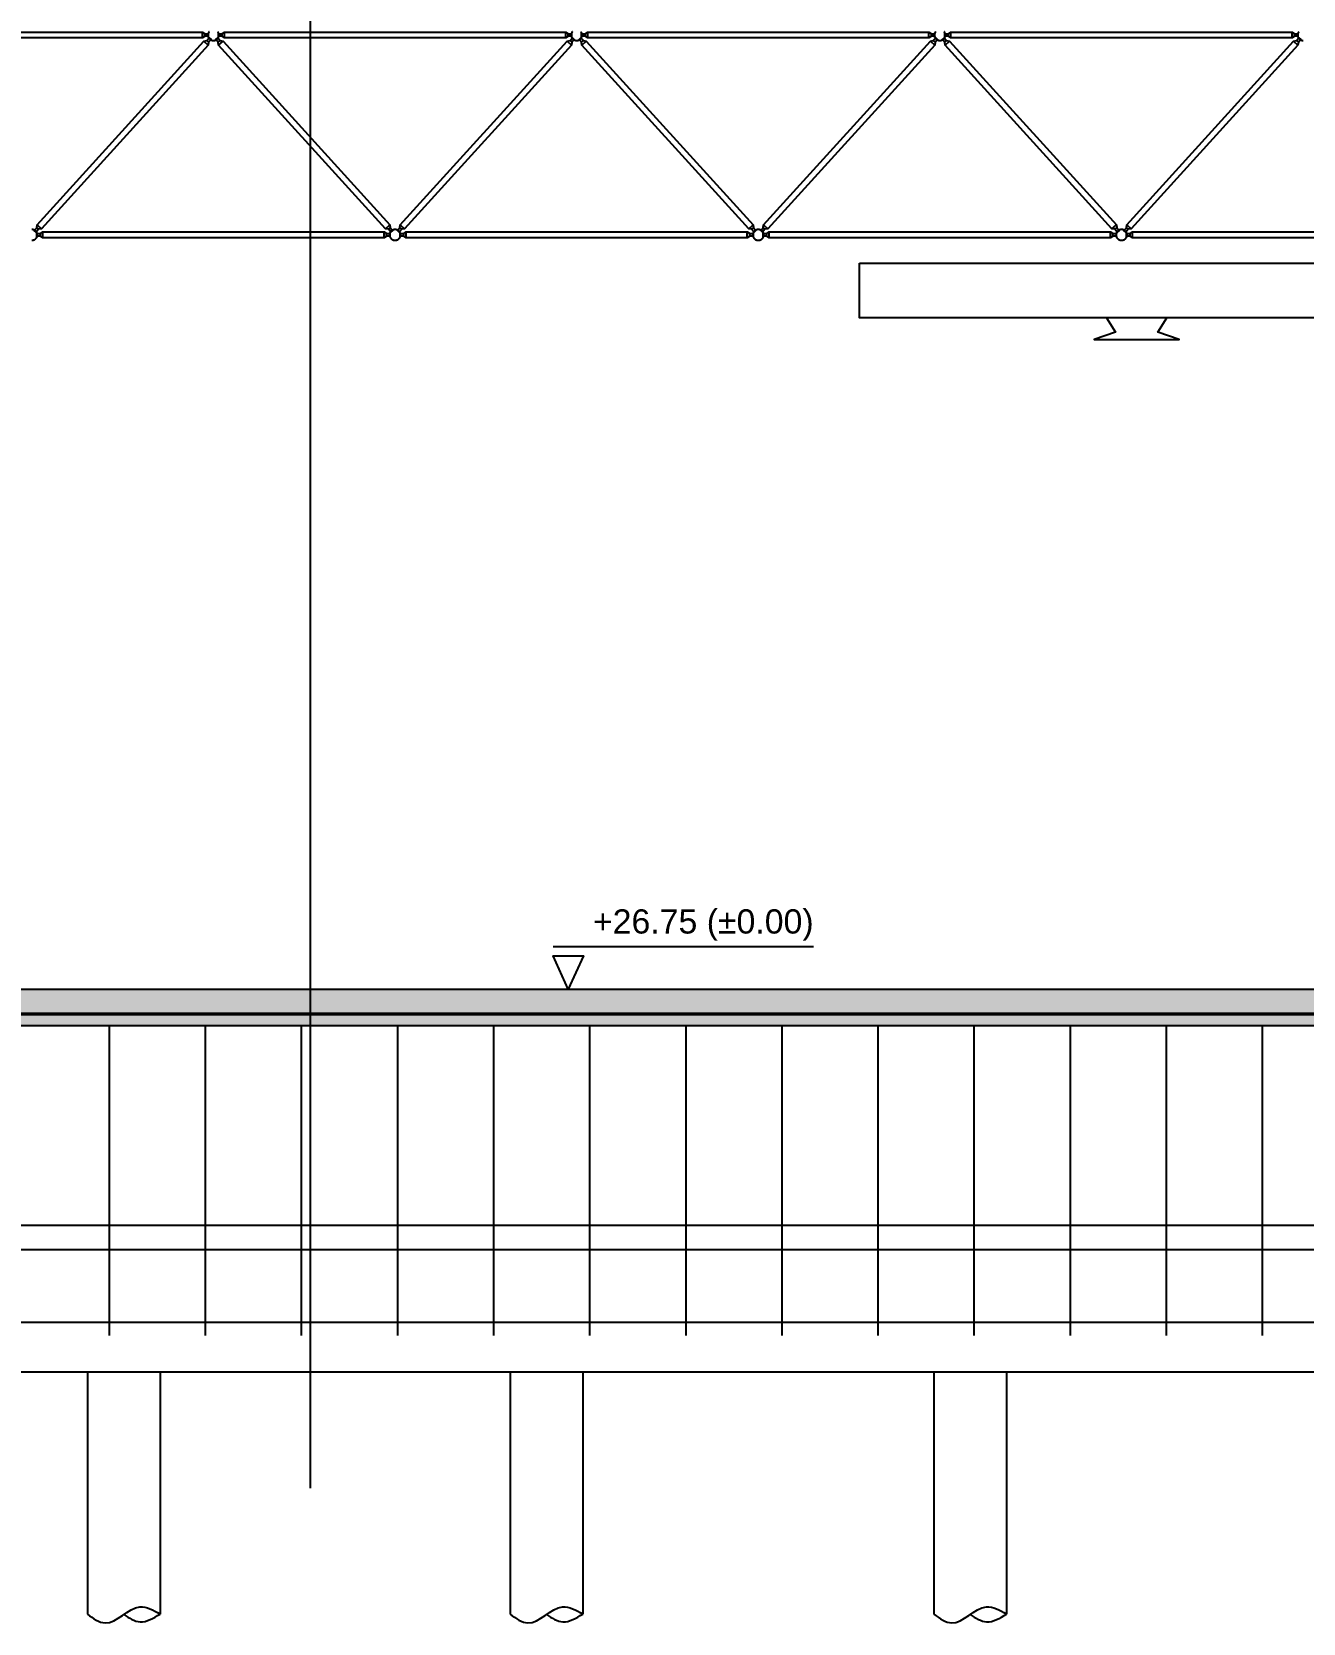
# Model space of a CAD drawing. Header units: centimetres. Extents: x 26200 to 152500, y -600 to 9300.
# Drawn here: x 133065 to 134115, y 677 to 1991 of the extents above; entities that cross this region are included whole.
import ezdxf

# ---------------------------------------------------------------- set-up
doc = ezdxf.new("R2010")
doc.units = ezdxf.units.CM
doc.layers.add('ROTAS-KESIT-KANAL-UFLEME', color=20, linetype='Continuous')
doc.layers.add('ROTAS-MIMARI-KESIT', color=8, linetype='Continuous')
doc.styles.add('ROTAS', font='arial.ttf')

msp = doc.modelspace()

# ---------------------------------------------------------------- hatches: boundary and pattern name
at = {"layer": 'ROTAS-MIMARI-KESIT'}
h = msp.add_hatch(dxfattribs=at)
h.set_pattern_fill('ANSI33', color=256, style=0)
h.set_pattern_definition([(45, (84445.261, 23206.629), (-4.49012806, 4.49012806), []), (45, (84449.7513, 23206.629), (-4.49012806, 4.49012806), [3.175, -1.5875])])
h.paths.add_polyline_path([(145009.7, 1180.4), (145009.7, 1200.4), (129119.7, 1200.4), (129119.7, 1180.4)])
h.paths.add_polyline_path([(145009.7, 1200.4), (145009.7, 1180.4), (146908.2, 1180.4), (146908.2, 1200.4)])
h = msp.add_hatch(dxfattribs=at)
h.set_pattern_fill('LINE', color=256, scale=5, angle=45, style=0)
h.set_pattern_definition([(90, (279099.306, 394723.31), (-79.375, 0), [])])
h.paths.add_polyline_path([(127350.7, 1006.4), (127350.7, 1160.4), (129104.7, 1160.4), (129104.7, 1170.4), (144988.7, 1170.4), (144999.7, 1170.4), (146882.7, 1170.4), (146882.7, 924.4), (146868.2, 924.4), (146868.2, 914.4), (145584.7, 914.4), (145584.7, 924.4), (145565.2, 924.9), (145565.2, 1005.9), (145164.2, 1005.9), (145164.2, 924.4), (145144.7, 924.4), (145144.7, 914.4), (143784.7, 914.4), (143784.7, 924.4), (143765.2, 924.4), (143765.2, 1005.9), (143364.2, 1005.9), (143364.2, 924.4), (143344.7, 924.4), (143344.7, 914.4), (141984.7, 914.4), (141984.7, 924.4), (141965.2, 924.4), (141965.2, 1005.9), (141564.2, 1005.9), (141564.2, 924.4), (141544.7, 924.4), (141544.7, 914.4), (140184.7, 914.4), (140184.7, 924.4), (140165.2, 924.4), (140165.2, 1005.9), (139764.2, 1005.9), (139764.2, 924.4), (139744.7, 924.4), (139744.7, 914.4), (138384.7, 914.4), (138384.7, 924.4), (138365.2, 924.4), (138365.2, 1005.9), (137864.2, 1005.9), (137864.2, 924.4), (137844.7, 924.4), (137844.7, 914.4), (136584.7, 914.4), (136584.7, 924.4), (136565.2, 924.4), (136565.2, 1005.9), (136164.2, 1005.9), (136164.2, 924.4), (136144.7, 924.4), (136144.7, 914.4), (134784.7, 914.4), (134784.7, 924.4), (134765.2, 924.4), (134765.2, 1005.9), (134364.2, 1005.9), (134364.2, 924.4), (134344.7, 924.4), (134344.7, 914.4), (132984.7, 914.4), (132984.7, 924.4), (132965.2, 924.4), (132965.2, 1005.9), (132564.2, 1005.9), (132564.2, 924.4), (132544.7, 924.4), (132544.7, 914.4), (131184.7, 914.4), (131184.7, 924.4), (131165.2, 924.4), (131165.2, 1005.9), (130764.2, 1005.9), (130764.2, 924.4), (130744.7, 924.4), (130744.7, 914.4), (129379.7, 914.4), (129379.7, 924.4), (129365.2, 924.4), (129365.7, 1006.4)])
h = msp.add_hatch(dxfattribs=at)
h.set_pattern_fill('AR-CONC', color=256, scale=0.1, style=0)
h.set_pattern_definition([(50, (-3729.7674, 2354.189), (1.82184669, -0.159390855), [0.1905, -2.0955]), (355, (-3729.7674, 2354.189), (-0.352434214, 1.910568452), [0.1524, -1.676405842]), (100.4514447, (-3729.6156, 2354.1757), (1.46941247, 1.75117752), [0.161900088, -1.780902446]), (46.1842, (-3729.7674, 2354.697), (2.71079041, -0.42042328), [0.28575, -3.14325]), (96.6355576, (-3729.5415, 2354.662), (2.37404134, 2.474261246), [0.24285023, -2.67135608]), (351.1841512, (-3729.7674, 2354.697), (2.37404134, 2.474261246), [0.22859967, -2.51459732]), (21, (-3729.5134, 2354.57), (1.516143913, -1.022651982), [0.1905, -2.0955]), (326, (-3729.5134, 2354.57), (0.618020284, 1.841879661), [0.1524, -1.6764]), (71.451445, (-3729.387, 2354.4848), (2.134164193, 0.819227689), [0.161900088, -1.780899376]), (37.5, (-3729.7674, 2354.189), (0.0308860325, 0.8455503887), [0, -1.65608, 0, -1.7018, 0, -1.68275]), (7.5, (-3729.7674, 2354.189), (0.668196625, 1.001805748), [0, -0.97028, 0, -1.61798, 0, -0.64135]), (327.5, (-3730.33384, 2354.189), (1.3559059517, -0.05728744), [0, -0.635, 0, -1.9812, 0, -2.6289]), (317.5, (-3730.5878, 2354.189), (1.481291814, 0.25426491), [0, -0.8255, 0, -1.31572, 0, -1.8669])])
h.paths.add_polyline_path([(146882.7, 1180.4), (129119.7, 1180.4), (129119.7, 1170.4), (146882.7, 1170.4)])

# ---------------------------------------------------------------- linework, layer by layer
at = {"layer": 'ROTAS-KESIT-KANAL-UFLEME'}
msp.add_lwpolyline([(133748.4, 1800), (134254.3, 1800), (134254.3, 1755), (133748.4, 1755)], close=True, dxfattribs=at)
msp.add_lwpolyline([(133952.2, 1755), (133959.7, 1743), (133942.2, 1737), (134012.2, 1737), (133994.7, 1743), (134002.2, 1755)], dxfattribs=at)
at = {"layer": 'ROTAS-MIMARI-KESIT'}
for p, q in [((139849.7, 1179.4), (129119.7, 1179.4)), ((129119.7, 1170.4), (146882.7, 1170.4)), ((126934.7, 884.4), (147594.7, 884.4))]:
    msp.add_line(p, q, dxfattribs=at)
for points in [[(133294.7, 2658.5), (133294.7, 788.5)], [(132918.8, 1989.4), (132921.8, 1989.4), (132923.8, 1990.8), (133205.6, 1990.8), (133207.6, 1989.4), (133210.6, 1989.4)], [(133210.6, 1987.4), (133207.6, 1987.4), (133205.6, 1986), (132923.8, 1986), (132921.8, 1987.4), (132918.8, 1987.4)], [(133205.6, 1986), (133205.6, 1990.8)], [(133207.6, 1987.4), (133207.6, 1989.4)], [(133211.1, 1991.1), (133211, 1991), (133210.9, 1990.8), (133210.8, 1990.7), (133210.8, 1990.6), (133210.7, 1990.4), (133210.6, 1990.3), (133210.6, 1990.2), (133210.5, 1990), (133210.5, 1989.9), (133210.4, 1989.8), (133210.4, 1989.7), (133210.4, 1989.7), (133210.4, 1989.6), (133210.3, 1989.5), (133210.3, 1989.4), (133210.3, 1989.3), (133210.3, 1989.3), (133210.3, 1989.2), (133210.3, 1989.1), (133210.2, 1989), (133210.2, 1988.9), (133210.2, 1988.9), (133210.2, 1988.8), (133210.2, 1988.7), (133210.2, 1988.6), (133210.2, 1988.6), (133210.2, 1988.5), (133210.2, 1988.4), (133210.2, 1988.3), (133210.2, 1988.2), (133210.2, 1988.2), (133210.2, 1988.1), (133210.2, 1988), (133210.2, 1987.9), (133210.2, 1987.8), (133210.2, 1987.8), (133210.3, 1987.7), (133210.3, 1987.5), (133210.3, 1987.4), (133210.4, 1987.2), (133210.4, 1987.1), (133210.4, 1986.9), (133210.5, 1986.8), (133210.5, 1986.6), (133210.6, 1986.5), (133210.7, 1986.4), (133210.7, 1986.2), (133210.8, 1986.1), (133210.9, 1986), (133211, 1985.9), (133211.1, 1985.7), (133211.2, 1985.6), (133211.3, 1985.5), (133211.4, 1985.4), (133211.5, 1985.3), (133211.5, 1985.2), (133211.6, 1985.1), (133211.6, 1985.1), (133211.7, 1985), (133211.8, 1985), (133211.8, 1984.9), (133211.9, 1984.9), (133211.9, 1984.8), (133212, 1984.8), (133212.1, 1984.7), (133212.1, 1984.7), (133212.2, 1984.6), (133212.3, 1984.6), (133212.3, 1984.6), (133212.4, 1984.5), (133212.5, 1984.5), (133212.5, 1984.4), (133212.6, 1984.4), (133212.7, 1984.4), (133212.8, 1984.3), (133212.8, 1984.3), (133212.9, 1984.3), (133213, 1984.2), (133213, 1984.2), (133213.1, 1984.2), (133213.2, 1984.1), (133213.3, 1984.1), (133213.3, 1984.1), (133213.5, 1984.1), (133213.6, 1984), (133213.8, 1984), (133213.9, 1983.9), (133214.1, 1983.9), (133214.2, 1983.9), (133214.4, 1983.9), (133214.5, 1983.9), (133214.7, 1983.9), (133214.8, 1983.9), (133215, 1983.9), (133215.1, 1983.9), (133215.3, 1983.9), (133215.4, 1983.9), (133215.6, 1984), (133215.8, 1984), (133215.9, 1984.1), (133216.1, 1984.1), (133216.1, 1984.1), (133216.2, 1984.1), (133216.3, 1984.2), (133216.4, 1984.2), (133216.4, 1984.2), (133216.5, 1984.3), (133216.6, 1984.3), (133216.6, 1984.3), (133216.7, 1984.4), (133216.8, 1984.4), (133216.9, 1984.4), (133216.9, 1984.5), (133217, 1984.5), (133217.1, 1984.6), (133217.1, 1984.6), (133217.2, 1984.6), (133217.3, 1984.7), (133217.3, 1984.7), (133217.4, 1984.8), (133217.5, 1984.8), (133217.5, 1984.9), (133217.6, 1984.9), (133217.6, 1985), (133217.7, 1985), (133217.8, 1985.1), (133217.8, 1985.1), (133217.9, 1985.2), (133217.9, 1985.3), (133218, 1985.4), (133218.1, 1985.5), (133218.2, 1985.6), (133218.3, 1985.7), (133218.4, 1985.9), (133218.5, 1986), (133218.6, 1986.1), (133218.7, 1986.2), (133218.7, 1986.4), (133218.8, 1986.5), (133218.8, 1986.6), (133218.9, 1986.8), (133219, 1986.9), (133219, 1987.1), (133219, 1987.2), (133219.1, 1987.4), (133219.1, 1987.5), (133219.1, 1987.7), (133219.2, 1987.8), (133219.2, 1987.8), (133219.2, 1987.9), (133219.2, 1988), (133219.2, 1988.1), (133219.2, 1988.2), (133219.2, 1988.2), (133219.2, 1988.3), (133219.2, 1988.4), (133219.2, 1988.5), (133219.2, 1988.6), (133219.2, 1988.6), (133219.2, 1988.7), (133219.2, 1988.8), (133219.2, 1988.9), (133219.2, 1988.9), (133219.2, 1989), (133219.1, 1989.1), (133219.1, 1989.2), (133219.1, 1989.3), (133219.1, 1989.3), (133219.1, 1989.4), (133219.1, 1989.5), (133219, 1989.6), (133219, 1989.7), (133219, 1989.7), (133219, 1989.8), (133218.9, 1989.9), (133218.9, 1990), (133218.8, 1990.2), (133218.8, 1990.3), (133218.7, 1990.4), (133218.6, 1990.6), (133218.5, 1990.7), (133218.5, 1990.8), (133218.4, 1991), (133218.3, 1991.1)], [(133210.6, 1986.5), (133210.6, 1990.2)], [(133210.6, 1986.6), (133213.3, 1984.1)], [(133216.1, 1984.1), (133218.8, 1986.6)], [(133218.8, 1989.4), (133221.8, 1989.4), (133223.8, 1990.8), (133505.6, 1990.8), (133507.6, 1989.4), (133510.6, 1989.4)], [(133218.8, 1986.5), (133218.8, 1990.2)], [(133510.6, 1987.4), (133507.6, 1987.4), (133505.6, 1986), (133223.8, 1986), (133221.8, 1987.4), (133218.8, 1987.4)], [(133221.8, 1987.4), (133221.8, 1989.4)], [(133223.8, 1986), (133223.8, 1990.8)], [(133505.6, 1986), (133505.6, 1990.8)], [(133507.6, 1987.4), (133507.6, 1989.4)], [(133511.1, 1991.1), (133511, 1991), (133510.9, 1990.8), (133510.8, 1990.7), (133510.8, 1990.6), (133510.7, 1990.4), (133510.6, 1990.3), (133510.6, 1990.2), (133510.5, 1990), (133510.5, 1989.9), (133510.4, 1989.8), (133510.4, 1989.7), (133510.4, 1989.7), (133510.4, 1989.6), (133510.3, 1989.5), (133510.3, 1989.4), (133510.3, 1989.3), (133510.3, 1989.3), (133510.3, 1989.2), (133510.3, 1989.1), (133510.2, 1989), (133510.2, 1988.9), (133510.2, 1988.9), (133510.2, 1988.8), (133510.2, 1988.7), (133510.2, 1988.6), (133510.2, 1988.6), (133510.2, 1988.5), (133510.2, 1988.4), (133510.2, 1988.3), (133510.2, 1988.2), (133510.2, 1988.2), (133510.2, 1988.1), (133510.2, 1988), (133510.2, 1987.9), (133510.2, 1987.8), (133510.2, 1987.8), (133510.3, 1987.7), (133510.3, 1987.5), (133510.3, 1987.4), (133510.4, 1987.2), (133510.4, 1987.1), (133510.4, 1986.9), (133510.5, 1986.8), (133510.5, 1986.6), (133510.6, 1986.5), (133510.7, 1986.4), (133510.7, 1986.2), (133510.8, 1986.1), (133510.9, 1986), (133511, 1985.9), (133511.1, 1985.7), (133511.2, 1985.6), (133511.3, 1985.5), (133511.4, 1985.4), (133511.5, 1985.3), (133511.5, 1985.2), (133511.6, 1985.1), (133511.6, 1985.1), (133511.7, 1985), (133511.8, 1985), (133511.8, 1984.9), (133511.9, 1984.9), (133511.9, 1984.8), (133512, 1984.8), (133512.1, 1984.7), (133512.1, 1984.7), (133512.2, 1984.6), (133512.3, 1984.6), (133512.3, 1984.6), (133512.4, 1984.5), (133512.5, 1984.5), (133512.5, 1984.4), (133512.6, 1984.4), (133512.7, 1984.4), (133512.8, 1984.3), (133512.8, 1984.3), (133512.9, 1984.3), (133513, 1984.2), (133513, 1984.2), (133513.1, 1984.2), (133513.2, 1984.1), (133513.3, 1984.1), (133513.3, 1984.1), (133513.5, 1984.1), (133513.6, 1984), (133513.8, 1984), (133513.9, 1983.9), (133514.1, 1983.9), (133514.2, 1983.9), (133514.4, 1983.9), (133514.5, 1983.9), (133514.7, 1983.9), (133514.8, 1983.9), (133515, 1983.9), (133515.1, 1983.9), (133515.3, 1983.9), (133515.4, 1983.9), (133515.6, 1984), (133515.8, 1984), (133515.9, 1984.1), (133516.1, 1984.1), (133516.1, 1984.1), (133516.2, 1984.1), (133516.3, 1984.2), (133516.4, 1984.2), (133516.4, 1984.2), (133516.5, 1984.3), (133516.6, 1984.3), (133516.6, 1984.3), (133516.7, 1984.4), (133516.8, 1984.4), (133516.9, 1984.4), (133516.9, 1984.5), (133517, 1984.5), (133517.1, 1984.6), (133517.1, 1984.6), (133517.2, 1984.6), (133517.3, 1984.7), (133517.3, 1984.7), (133517.4, 1984.8), (133517.5, 1984.8), (133517.5, 1984.9), (133517.6, 1984.9), (133517.6, 1985), (133517.7, 1985), (133517.8, 1985.1), (133517.8, 1985.1), (133517.9, 1985.2), (133517.9, 1985.3), (133518, 1985.4), (133518.1, 1985.5), (133518.2, 1985.6), (133518.3, 1985.7), (133518.4, 1985.9), (133518.5, 1986), (133518.6, 1986.1), (133518.7, 1986.2), (133518.7, 1986.4), (133518.8, 1986.5), (133518.8, 1986.6), (133518.9, 1986.8), (133519, 1986.9), (133519, 1987.1), (133519, 1987.2), (133519.1, 1987.4), (133519.1, 1987.5), (133519.1, 1987.7), (133519.2, 1987.8), (133519.2, 1987.8), (133519.2, 1987.9), (133519.2, 1988), (133519.2, 1988.1), (133519.2, 1988.2), (133519.2, 1988.2), (133519.2, 1988.3), (133519.2, 1988.4), (133519.2, 1988.5), (133519.2, 1988.6), (133519.2, 1988.6), (133519.2, 1988.7), (133519.2, 1988.8), (133519.2, 1988.9), (133519.2, 1988.9), (133519.2, 1989), (133519.1, 1989.1), (133519.1, 1989.2), (133519.1, 1989.3), (133519.1, 1989.3), (133519.1, 1989.4), (133519.1, 1989.5), (133519, 1989.6), (133519, 1989.7), (133519, 1989.7), (133519, 1989.8), (133518.9, 1989.9), (133518.9, 1990), (133518.8, 1990.2), (133518.8, 1990.3), (133518.7, 1990.4), (133518.6, 1990.6), (133518.5, 1990.7), (133518.5, 1990.8), (133518.4, 1991), (133518.3, 1991.1)], [(133510.6, 1986.5), (133510.6, 1990.2)], [(133510.6, 1986.6), (133513.3, 1984.1)], [(133516.1, 1984.1), (133518.8, 1986.6)], [(133518.8, 1989.4), (133521.8, 1989.4), (133523.8, 1990.8), (133805.6, 1990.8), (133807.6, 1989.4), (133810.6, 1989.4)], [(133518.8, 1986.5), (133518.8, 1990.2)], [(133810.6, 1987.4), (133807.6, 1987.4), (133805.6, 1986), (133523.8, 1986), (133521.8, 1987.4), (133518.8, 1987.4)], [(133521.8, 1987.4), (133521.8, 1989.4)], [(133523.8, 1986), (133523.8, 1990.8)], [(133805.6, 1986), (133805.6, 1990.8)], [(133807.6, 1987.4), (133807.6, 1989.4)], [(133811.1, 1991.1), (133811, 1991), (133810.9, 1990.8), (133810.8, 1990.7), (133810.8, 1990.6), (133810.7, 1990.4), (133810.6, 1990.3), (133810.6, 1990.2), (133810.5, 1990), (133810.5, 1989.9), (133810.4, 1989.8), (133810.4, 1989.7), (133810.4, 1989.7), (133810.4, 1989.6), (133810.3, 1989.5), (133810.3, 1989.4), (133810.3, 1989.3), (133810.3, 1989.3), (133810.3, 1989.2), (133810.3, 1989.1), (133810.2, 1989), (133810.2, 1988.9), (133810.2, 1988.9), (133810.2, 1988.8), (133810.2, 1988.7), (133810.2, 1988.6), (133810.2, 1988.6), (133810.2, 1988.5), (133810.2, 1988.4), (133810.2, 1988.3), (133810.2, 1988.2), (133810.2, 1988.2), (133810.2, 1988.1), (133810.2, 1988), (133810.2, 1987.9), (133810.2, 1987.8), (133810.2, 1987.8), (133810.3, 1987.7), (133810.3, 1987.5), (133810.3, 1987.4), (133810.4, 1987.2), (133810.4, 1987.1), (133810.4, 1986.9), (133810.5, 1986.8), (133810.5, 1986.6), (133810.6, 1986.5), (133810.7, 1986.4), (133810.7, 1986.2), (133810.8, 1986.1), (133810.9, 1986), (133811, 1985.9), (133811.1, 1985.7), (133811.2, 1985.6), (133811.3, 1985.5), (133811.4, 1985.4), (133811.5, 1985.3), (133811.5, 1985.2), (133811.6, 1985.1), (133811.6, 1985.1), (133811.7, 1985), (133811.8, 1985), (133811.8, 1984.9), (133811.9, 1984.9), (133811.9, 1984.8), (133812, 1984.8), (133812.1, 1984.7), (133812.1, 1984.7), (133812.2, 1984.6), (133812.3, 1984.6), (133812.3, 1984.6), (133812.4, 1984.5), (133812.5, 1984.5), (133812.5, 1984.4), (133812.6, 1984.4), (133812.7, 1984.4), (133812.8, 1984.3), (133812.8, 1984.3), (133812.9, 1984.3), (133813, 1984.2), (133813, 1984.2), (133813.1, 1984.2), (133813.2, 1984.1), (133813.3, 1984.1), (133813.3, 1984.1), (133813.5, 1984.1), (133813.6, 1984), (133813.8, 1984), (133813.9, 1983.9), (133814.1, 1983.9), (133814.2, 1983.9), (133814.4, 1983.9), (133814.5, 1983.9), (133814.7, 1983.9), (133814.8, 1983.9), (133815, 1983.9), (133815.1, 1983.9), (133815.3, 1983.9), (133815.4, 1983.9), (133815.6, 1984), (133815.8, 1984), (133815.9, 1984.1), (133816.1, 1984.1), (133816.1, 1984.1), (133816.2, 1984.1), (133816.3, 1984.2), (133816.4, 1984.2), (133816.4, 1984.2), (133816.5, 1984.3), (133816.6, 1984.3), (133816.6, 1984.3), (133816.7, 1984.4), (133816.8, 1984.4), (133816.9, 1984.4), (133816.9, 1984.5), (133817, 1984.5), (133817.1, 1984.6), (133817.1, 1984.6), (133817.2, 1984.6), (133817.3, 1984.7), (133817.3, 1984.7), (133817.4, 1984.8), (133817.5, 1984.8), (133817.5, 1984.9), (133817.6, 1984.9), (133817.6, 1985), (133817.7, 1985), (133817.8, 1985.1), (133817.8, 1985.1), (133817.9, 1985.2), (133817.9, 1985.3), (133818, 1985.4), (133818.1, 1985.5), (133818.2, 1985.6), (133818.3, 1985.7), (133818.4, 1985.9), (133818.5, 1986), (133818.6, 1986.1), (133818.7, 1986.2), (133818.7, 1986.4), (133818.8, 1986.5), (133818.8, 1986.6), (133818.9, 1986.8), (133819, 1986.9), (133819, 1987.1), (133819, 1987.2), (133819.1, 1987.4), (133819.1, 1987.5), (133819.1, 1987.7), (133819.2, 1987.8), (133819.2, 1987.8), (133819.2, 1987.9), (133819.2, 1988), (133819.2, 1988.1), (133819.2, 1988.2), (133819.2, 1988.2), (133819.2, 1988.3), (133819.2, 1988.4), (133819.2, 1988.5), (133819.2, 1988.6), (133819.2, 1988.6), (133819.2, 1988.7), (133819.2, 1988.8), (133819.2, 1988.9), (133819.2, 1988.9), (133819.2, 1989), (133819.1, 1989.1), (133819.1, 1989.2), (133819.1, 1989.3), (133819.1, 1989.3), (133819.1, 1989.4), (133819.1, 1989.5), (133819, 1989.6), (133819, 1989.7), (133819, 1989.7), (133819, 1989.8), (133818.9, 1989.9), (133818.9, 1990), (133818.8, 1990.2), (133818.8, 1990.3), (133818.7, 1990.4), (133818.6, 1990.6), (133818.5, 1990.7), (133818.5, 1990.8), (133818.4, 1991), (133818.3, 1991.1)], [(133810.6, 1986.5), (133810.6, 1990.2)], [(133810.6, 1986.6), (133813.3, 1984.1)], [(133816.1, 1984.1), (133818.8, 1986.6)], [(133818.8, 1989.4), (133821.8, 1989.4), (133823.8, 1990.8), (134105.6, 1990.8), (134107.6, 1989.4), (134110.6, 1989.4)], [(133818.8, 1986.5), (133818.8, 1990.2)], [(134110.6, 1987.4), (134107.6, 1987.4), (134105.6, 1986), (133823.8, 1986), (133821.8, 1987.4), (133818.8, 1987.4)], [(133821.8, 1987.4), (133821.8, 1989.4)], [(133823.8, 1986), (133823.8, 1990.8)], [(134105.6, 1986), (134105.6, 1990.8)], [(134107.6, 1987.4), (134107.6, 1989.4)], [(134111.1, 1991.1), (134111, 1991), (134110.9, 1990.8), (134110.8, 1990.7), (134110.8, 1990.6), (134110.7, 1990.4), (134110.6, 1990.3), (134110.6, 1990.2), (134110.5, 1990), (134110.5, 1989.9), (134110.4, 1989.8), (134110.4, 1989.7), (134110.4, 1989.7), (134110.4, 1989.6), (134110.3, 1989.5), (134110.3, 1989.4), (134110.3, 1989.3), (134110.3, 1989.3), (134110.3, 1989.2), (134110.3, 1989.1), (134110.2, 1989), (134110.2, 1988.9), (134110.2, 1988.9), (134110.2, 1988.8), (134110.2, 1988.7), (134110.2, 1988.6), (134110.2, 1988.6), (134110.2, 1988.5), (134110.2, 1988.4), (134110.2, 1988.3), (134110.2, 1988.2), (134110.2, 1988.2), (134110.2, 1988.1), (134110.2, 1988), (134110.2, 1987.9), (134110.2, 1987.8), (134110.2, 1987.8), (134110.3, 1987.7), (134110.3, 1987.5), (134110.3, 1987.4), (134110.4, 1987.2), (134110.4, 1987.1), (134110.4, 1986.9), (134110.5, 1986.8), (134110.5, 1986.6), (134110.6, 1986.5), (134110.7, 1986.4), (134110.7, 1986.2), (134110.8, 1986.1), (134110.9, 1986), (134111, 1985.9), (134111.1, 1985.7), (134111.2, 1985.6), (134111.3, 1985.5), (134111.4, 1985.4), (134111.5, 1985.3), (134111.5, 1985.2), (134111.6, 1985.1), (134111.6, 1985.1), (134111.7, 1985), (134111.8, 1985), (134111.8, 1984.9), (134111.9, 1984.9), (134111.9, 1984.8), (134112, 1984.8), (134112.1, 1984.7), (134112.1, 1984.7), (134112.2, 1984.6), (134112.3, 1984.6), (134112.3, 1984.6), (134112.4, 1984.5), (134112.5, 1984.5), (134112.5, 1984.4), (134112.6, 1984.4), (134112.7, 1984.4), (134112.8, 1984.3), (134112.8, 1984.3), (134112.9, 1984.3), (134113, 1984.2), (134113, 1984.2), (134113.1, 1984.2), (134113.2, 1984.1), (134113.3, 1984.1), (134113.3, 1984.1), (134113.5, 1984.1), (134113.6, 1984), (134113.8, 1984), (134113.9, 1983.9), (134114.1, 1983.9), (134114.2, 1983.9), (134114.4, 1983.9), (134114.5, 1983.9), (134114.7, 1983.9), (134114.8, 1983.9)], [(134110.6, 1986.5), (134110.6, 1990.2)], [(134110.6, 1986.6), (134113.3, 1984.1)], [(133206.8, 1983.3), (133210.4, 1980)], [(133209.2, 1983.8), (133210.7, 1982.5)], [(133218.7, 1982.5), (133220.2, 1983.8)], [(133219, 1980), (133222.6, 1983.3)], [(133506.8, 1983.3), (133510.4, 1980)], [(133509.2, 1983.8), (133510.7, 1982.5)], [(133518.7, 1982.5), (133520.2, 1983.8)], [(133519, 1980), (133522.6, 1983.3)], [(133806.8, 1983.3), (133810.4, 1980)], [(133809.2, 1983.8), (133810.7, 1982.5)], [(133818.7, 1982.5), (133820.2, 1983.8)], [(133819, 1980), (133822.6, 1983.3)], [(134106.8, 1983.3), (134110.4, 1980)], [(134109.2, 1983.8), (134110.7, 1982.5)], [(133064.7, 1818.9), (133064.8, 1818.9), (133064.9, 1818.9), (133065, 1818.9), (133065.1, 1818.9), (133065.2, 1818.9), (133065.3, 1818.9), (133065.4, 1818.9), (133065.5, 1819), (133065.6, 1819), (133065.7, 1819), (133065.8, 1819), (133065.9, 1819.1), (133066, 1819.1), (133066.1, 1819.1), (133066.2, 1819.2), (133066.4, 1819.2), (133066.5, 1819.2), (133066.6, 1819.3), (133066.7, 1819.3), (133066.8, 1819.4), (133066.9, 1819.4), (133067, 1819.5), (133067.1, 1819.6), (133067.2, 1819.6), (133067.3, 1819.7), (133067.4, 1819.8), (133067.4, 1819.8), (133067.5, 1819.9), (133067.6, 1820), (133067.7, 1820), (133067.8, 1820.1), (133067.9, 1820.2), (133068, 1820.3), (133068, 1820.4), (133068.1, 1820.5), (133068.2, 1820.6), (133068.3, 1820.6), (133068.3, 1820.7), (133068.4, 1820.8), (133068.5, 1820.9), (133068.5, 1821), (133068.6, 1821.1), (133068.6, 1821.2), (133068.7, 1821.3), (133068.7, 1821.4), (133068.8, 1821.5), (133068.8, 1821.6), (133068.9, 1821.7), (133068.9, 1821.8), (133069, 1821.9), (133069, 1822), (133069, 1822.1), (133069.1, 1822.3), (133069.1, 1822.4), (133069.1, 1822.5), (133069.1, 1822.6), (133069.1, 1822.7), (133069.2, 1822.8), (133069.2, 1822.9), (133069.2, 1823), (133069.2, 1823.1), (133069.2, 1823.2), (133069.2, 1823.3), (133069.2, 1823.4), (133069.2, 1823.5), (133069.2, 1823.6), (133069.2, 1823.7), (133069.2, 1823.8), (133069.2, 1823.9), (133069.2, 1824), (133069.1, 1824.1), (133069.1, 1824.2), (133069.1, 1824.3), (133069.1, 1824.4), (133069.1, 1824.5), (133069, 1824.6), (133069, 1824.7), (133069, 1824.8), (133068.9, 1824.9), (133068.9, 1825), (133068.8, 1825.1), (133068.8, 1825.2), (133068.7, 1825.4), (133068.7, 1825.5), (133068.6, 1825.6), (133068.6, 1825.7), (133068.5, 1825.8), (133068.5, 1825.8), (133068.4, 1825.9), (133068.3, 1826), (133068.3, 1826.1), (133068.2, 1826.2), (133068.1, 1826.3), (133068, 1826.4), (133068, 1826.5), (133067.9, 1826.6), (133067.8, 1826.6), (133067.7, 1826.7), (133067.6, 1826.8), (133067.5, 1826.9), (133067.4, 1827), (133067.4, 1827), (133067.3, 1827.1), (133067.2, 1827.2), (133067.1, 1827.2), (133067, 1827.3), (133066.9, 1827.3), (133066.8, 1827.4), (133066.7, 1827.4), (133066.6, 1827.5), (133066.5, 1827.5), (133066.4, 1827.6), (133066.2, 1827.6), (133066.1, 1827.6), (133066, 1827.7), (133065.9, 1827.7), (133065.8, 1827.7), (133065.7, 1827.8), (133065.6, 1827.8), (133065.5, 1827.8), (133065.4, 1827.8), (133065.3, 1827.8), (133065.2, 1827.9), (133065.1, 1827.9), (133065, 1827.9), (133064.9, 1827.9), (133064.8, 1827.9), (133064.7, 1827.9)], [(133066.1, 1827.7), (133068.8, 1825.2)], [(133068.7, 1829.3), (133070.2, 1828)], [(133069, 1831.7), (133072.6, 1828.5)], [(133356.8, 1828.5), (133360.4, 1831.7)], [(133359.2, 1828), (133360.7, 1829.3)], [(133360.6, 1825.2), (133363.3, 1827.7)], [(133366.1, 1827.7), (133368.8, 1825.2)], [(133368.7, 1829.3), (133370.2, 1828)], [(133369, 1831.7), (133372.6, 1828.5)], [(133656.8, 1828.5), (133660.4, 1831.7)], [(133659.2, 1828), (133660.7, 1829.3)], [(133660.6, 1825.2), (133663.3, 1827.7)], [(133666.1, 1827.7), (133668.8, 1825.2)], [(133668.7, 1829.3), (133670.2, 1828)], [(133669, 1831.7), (133672.6, 1828.5)], [(133956.8, 1828.5), (133960.4, 1831.7)], [(133959.2, 1828), (133960.7, 1829.3)], [(133960.6, 1825.2), (133963.3, 1827.7)], [(133966.1, 1827.7), (133968.8, 1825.2)], [(133968.7, 1829.3), (133970.2, 1828)], [(133969, 1831.7), (133972.6, 1828.5)], [(133068.8, 1824.4), (133071.8, 1824.4), (133073.8, 1825.8), (133355.6, 1825.8), (133357.6, 1824.4), (133360.6, 1824.4)], [(133068.8, 1821.5), (133068.8, 1825.2)], [(133360.6, 1822.4), (133357.6, 1822.4), (133355.6, 1821), (133073.8, 1821), (133071.8, 1822.4), (133068.8, 1822.4)], [(133071.8, 1822.4), (133071.8, 1824.4)], [(133073.8, 1821), (133073.8, 1825.8)], [(133355.6, 1821), (133355.6, 1825.8)], [(133357.6, 1822.4), (133357.6, 1824.4)], [(133360.6, 1821.5), (133360.6, 1825.2)], [(133368.8, 1824.4), (133371.8, 1824.4), (133373.8, 1825.8), (133655.6, 1825.8), (133657.6, 1824.4), (133660.6, 1824.4)], [(133368.8, 1821.5), (133368.8, 1825.2)], [(133660.6, 1822.4), (133657.6, 1822.4), (133655.6, 1821), (133373.8, 1821), (133371.8, 1822.4), (133368.8, 1822.4)], [(133371.8, 1822.4), (133371.8, 1824.4)], [(133373.8, 1821), (133373.8, 1825.8)], [(133655.6, 1821), (133655.6, 1825.8)], [(133657.6, 1822.4), (133657.6, 1824.4)], [(133660.6, 1821.5), (133660.6, 1825.2)], [(133668.8, 1824.4), (133671.8, 1824.4), (133673.8, 1825.8), (133955.6, 1825.8), (133957.6, 1824.4), (133960.6, 1824.4)], [(133668.8, 1821.5), (133668.8, 1825.2)], [(133960.6, 1822.4), (133957.6, 1822.4), (133955.6, 1821), (133673.8, 1821), (133671.8, 1822.4), (133668.8, 1822.4)], [(133671.8, 1822.4), (133671.8, 1824.4)], [(133673.8, 1821), (133673.8, 1825.8)], [(133955.6, 1821), (133955.6, 1825.8)], [(133957.6, 1822.4), (133957.6, 1824.4)], [(133960.6, 1821.5), (133960.6, 1825.2)], [(133968.8, 1824.4), (133971.8, 1824.4), (133973.8, 1825.8), (134255.6, 1825.8), (134257.6, 1824.4), (134260.6, 1824.4)], [(133968.8, 1821.5), (133968.8, 1825.2)], [(134260.6, 1822.4), (134257.6, 1822.4), (134255.6, 1821), (133973.8, 1821), (133971.8, 1822.4), (133968.8, 1822.4)], [(133971.8, 1822.4), (133971.8, 1824.4)], [(133973.8, 1821), (133973.8, 1825.8)], [(133710.4, 1235.4), (133495.2, 1235.4)], [(145009.7, 1180.4), (129119.7, 1180.4), (129119.7, 1200.4), (145009.7, 1200.4)], [(134364.7, 1005.4), (132964.7, 1005.4)], [(132964.7, 925.4), (134364.7, 925.4)], [(133110.6, 884.4), (133110.6, 684.4)], [(133170.6, 884.4), (133170.6, 684.4)], [(133459.7, 884.4), (133459.7, 684.4)], [(133519.7, 884.4), (133519.7, 684.4)], [(133809.7, 884.4), (133809.7, 684.4)], [(133869.7, 884.4), (133869.7, 684.4)]]:
    msp.add_lwpolyline(points, dxfattribs=at)
for points in [[(133066.7, 1827.1), (133068.7, 1829.3), (133069, 1831.7), (133206.8, 1983.3), (133209.2, 1983.8), (133211.2, 1986), (133212.7, 1984.7), (133210.7, 1982.5), (133210.4, 1980), (133072.6, 1828.5), (133070.2, 1828), (133068.2, 1825.7)], [(133361.2, 1825.7), (133359.2, 1828), (133356.8, 1828.5), (133219, 1980), (133218.7, 1982.5), (133216.7, 1984.7), (133218.2, 1986), (133220.2, 1983.8), (133222.6, 1983.3), (133360.4, 1831.7), (133360.7, 1829.3), (133362.7, 1827.1)], [(133366.7, 1827.1), (133368.7, 1829.3), (133369, 1831.7), (133506.8, 1983.3), (133509.2, 1983.8), (133511.2, 1986), (133512.7, 1984.7), (133510.7, 1982.5), (133510.4, 1980), (133372.6, 1828.5), (133370.2, 1828), (133368.2, 1825.7)], [(133661.2, 1825.7), (133659.2, 1828), (133656.8, 1828.5), (133519, 1980), (133518.7, 1982.5), (133516.7, 1984.7), (133518.2, 1986), (133520.2, 1983.8), (133522.6, 1983.3), (133660.4, 1831.7), (133660.7, 1829.3), (133662.7, 1827.1)], [(133666.7, 1827.1), (133668.7, 1829.3), (133669, 1831.7), (133806.8, 1983.3), (133809.2, 1983.8), (133811.2, 1986), (133812.7, 1984.7), (133810.7, 1982.5), (133810.4, 1980), (133672.6, 1828.5), (133670.2, 1828), (133668.2, 1825.7)], [(133961.2, 1825.7), (133959.2, 1828), (133956.8, 1828.5), (133819, 1980), (133818.7, 1982.5), (133816.7, 1984.7), (133818.2, 1986), (133820.2, 1983.8), (133822.6, 1983.3), (133960.4, 1831.7), (133960.7, 1829.3), (133962.7, 1827.1)], [(133966.7, 1827.1), (133968.7, 1829.3), (133969, 1831.7), (134106.8, 1983.3), (134109.2, 1983.8), (134111.2, 1986), (134112.7, 1984.7), (134110.7, 1982.5), (134110.4, 1980), (133972.6, 1828.5), (133970.2, 1828), (133968.2, 1825.7)], [(133369.2, 1823.4), (133369.2, 1823.5), (133369.2, 1823.6), (133369.2, 1823.7), (133369.2, 1823.8), (133369.2, 1823.9), (133369.2, 1824), (133369.1, 1824.1), (133369.1, 1824.2), (133369.1, 1824.3), (133369.1, 1824.4), (133369.1, 1824.5), (133369, 1824.6), (133369, 1824.7), (133369, 1824.8), (133368.9, 1824.9), (133368.9, 1825), (133368.8, 1825.1), (133368.8, 1825.2), (133368.7, 1825.4), (133368.7, 1825.5), (133368.6, 1825.6), (133368.6, 1825.7), (133368.5, 1825.8), (133368.5, 1825.8), (133368.4, 1825.9), (133368.3, 1826), (133368.3, 1826.1), (133368.2, 1826.2), (133368.1, 1826.3), (133368, 1826.4), (133368, 1826.5), (133367.9, 1826.6), (133367.8, 1826.6), (133367.7, 1826.7), (133367.6, 1826.8), (133367.5, 1826.9), (133367.4, 1827), (133367.4, 1827), (133367.3, 1827.1), (133367.2, 1827.2), (133367.1, 1827.2), (133367, 1827.3), (133366.9, 1827.3), (133366.8, 1827.4), (133366.7, 1827.4), (133366.6, 1827.5), (133366.5, 1827.5), (133366.4, 1827.6), (133366.2, 1827.6), (133366.1, 1827.6), (133366, 1827.7), (133365.9, 1827.7), (133365.8, 1827.7), (133365.7, 1827.8), (133365.6, 1827.8), (133365.5, 1827.8), (133365.4, 1827.8), (133365.3, 1827.8), (133365.2, 1827.9), (133365.1, 1827.9), (133365, 1827.9), (133364.9, 1827.9), (133364.8, 1827.9), (133364.7, 1827.9), (133364.6, 1827.9), (133364.5, 1827.9), (133364.4, 1827.9), (133364.3, 1827.9), (133364.2, 1827.9), (133364.1, 1827.8), (133364, 1827.8), (133363.9, 1827.8), (133363.8, 1827.8), (133363.7, 1827.8), (133363.6, 1827.7), (133363.5, 1827.7), (133363.4, 1827.7), (133363.2, 1827.6), (133363.1, 1827.6), (133363, 1827.6), (133362.9, 1827.5), (133362.8, 1827.5), (133362.7, 1827.4), (133362.6, 1827.4), (133362.5, 1827.3), (133362.4, 1827.3), (133362.3, 1827.2), (133362.2, 1827.2), (133362.1, 1827.1), (133362, 1827), (133362, 1827), (133361.9, 1826.9), (133361.8, 1826.8), (133361.7, 1826.7), (133361.6, 1826.6), (133361.5, 1826.6), (133361.4, 1826.5), (133361.4, 1826.4), (133361.3, 1826.3), (133361.2, 1826.2), (133361.1, 1826.1), (133361.1, 1826), (133361, 1825.9), (133360.9, 1825.8), (133360.9, 1825.8), (133360.8, 1825.7), (133360.8, 1825.6), (133360.7, 1825.5), (133360.6, 1825.4), (133360.6, 1825.2), (133360.6, 1825.1), (133360.5, 1825), (133360.5, 1824.9), (133360.4, 1824.8), (133360.4, 1824.7), (133360.4, 1824.6), (133360.3, 1824.5), (133360.3, 1824.4), (133360.3, 1824.3), (133360.3, 1824.2), (133360.3, 1824.1), (133360.2, 1824), (133360.2, 1823.9), (133360.2, 1823.8), (133360.2, 1823.7), (133360.2, 1823.6), (133360.2, 1823.5), (133360.2, 1823.4), (133360.2, 1823.3), (133360.2, 1823.2), (133360.2, 1823.1), (133360.2, 1823), (133360.2, 1822.9), (133360.2, 1822.8), (133360.3, 1822.7), (133360.3, 1822.6), (133360.3, 1822.5), (133360.3, 1822.4), (133360.3, 1822.3), (133360.4, 1822.1), (133360.4, 1822), (133360.4, 1821.9), (133360.5, 1821.8), (133360.5, 1821.7), (133360.6, 1821.6), (133360.6, 1821.5), (133360.6, 1821.4), (133360.7, 1821.3), (133360.8, 1821.2), (133360.8, 1821.1), (133360.9, 1821), (133360.9, 1820.9), (133361, 1820.8), (133361.1, 1820.7), (133361.1, 1820.6), (133361.2, 1820.6), (133361.3, 1820.5), (133361.4, 1820.4), (133361.4, 1820.3), (133361.5, 1820.2), (133361.6, 1820.1), (133361.7, 1820), (133361.8, 1820), (133361.9, 1819.9), (133362, 1819.8), (133362, 1819.8), (133362.1, 1819.7), (133362.2, 1819.6), (133362.3, 1819.6), (133362.4, 1819.5), (133362.5, 1819.4), (133362.6, 1819.4), (133362.7, 1819.3), (133362.8, 1819.3), (133362.9, 1819.2), (133363, 1819.2), (133363.1, 1819.2), (133363.2, 1819.1), (133363.4, 1819.1), (133363.5, 1819.1), (133363.6, 1819), (133363.7, 1819), (133363.8, 1819), (133363.9, 1819), (133364, 1818.9), (133364.1, 1818.9), (133364.2, 1818.9), (133364.3, 1818.9), (133364.4, 1818.9), (133364.5, 1818.9), (133364.6, 1818.9), (133364.7, 1818.9), (133364.8, 1818.9), (133364.9, 1818.9), (133365, 1818.9), (133365.1, 1818.9), (133365.2, 1818.9), (133365.3, 1818.9), (133365.4, 1818.9), (133365.5, 1819), (133365.6, 1819), (133365.7, 1819), (133365.8, 1819), (133365.9, 1819.1), (133366, 1819.1), (133366.1, 1819.1), (133366.2, 1819.2), (133366.4, 1819.2), (133366.5, 1819.2), (133366.6, 1819.3), (133366.7, 1819.3), (133366.8, 1819.4), (133366.9, 1819.4), (133367, 1819.5), (133367.1, 1819.6), (133367.2, 1819.6), (133367.3, 1819.7), (133367.4, 1819.8), (133367.4, 1819.8), (133367.5, 1819.9), (133367.6, 1820), (133367.7, 1820), (133367.8, 1820.1), (133367.9, 1820.2), (133368, 1820.3), (133368, 1820.4), (133368.1, 1820.5), (133368.2, 1820.6), (133368.3, 1820.6), (133368.3, 1820.7), (133368.4, 1820.8), (133368.5, 1820.9), (133368.5, 1821), (133368.6, 1821.1), (133368.6, 1821.2), (133368.7, 1821.3), (133368.7, 1821.4), (133368.8, 1821.5), (133368.8, 1821.6), (133368.9, 1821.7), (133368.9, 1821.8), (133369, 1821.9), (133369, 1822), (133369, 1822.1), (133369.1, 1822.3), (133369.1, 1822.4), (133369.1, 1822.5), (133369.1, 1822.6), (133369.1, 1822.7), (133369.2, 1822.8), (133369.2, 1822.9), (133369.2, 1823), (133369.2, 1823.1), (133369.2, 1823.2), (133369.2, 1823.3)], [(133669.2, 1823.4), (133669.2, 1823.5), (133669.2, 1823.6), (133669.2, 1823.7), (133669.2, 1823.8), (133669.2, 1823.9), (133669.2, 1824), (133669.1, 1824.1), (133669.1, 1824.2), (133669.1, 1824.3), (133669.1, 1824.4), (133669.1, 1824.5), (133669, 1824.6), (133669, 1824.7), (133669, 1824.8), (133668.9, 1824.9), (133668.9, 1825), (133668.8, 1825.1), (133668.8, 1825.2), (133668.7, 1825.4), (133668.7, 1825.5), (133668.6, 1825.6), (133668.6, 1825.7), (133668.5, 1825.8), (133668.5, 1825.8), (133668.4, 1825.9), (133668.3, 1826), (133668.3, 1826.1), (133668.2, 1826.2), (133668.1, 1826.3), (133668, 1826.4), (133668, 1826.5), (133667.9, 1826.6), (133667.8, 1826.6), (133667.7, 1826.7), (133667.6, 1826.8), (133667.5, 1826.9), (133667.4, 1827), (133667.4, 1827), (133667.3, 1827.1), (133667.2, 1827.2), (133667.1, 1827.2), (133667, 1827.3), (133666.9, 1827.3), (133666.8, 1827.4), (133666.7, 1827.4), (133666.6, 1827.5), (133666.5, 1827.5), (133666.4, 1827.6), (133666.2, 1827.6), (133666.1, 1827.6), (133666, 1827.7), (133665.9, 1827.7), (133665.8, 1827.7), (133665.7, 1827.8), (133665.6, 1827.8), (133665.5, 1827.8), (133665.4, 1827.8), (133665.3, 1827.8), (133665.2, 1827.9), (133665.1, 1827.9), (133665, 1827.9), (133664.9, 1827.9), (133664.8, 1827.9), (133664.7, 1827.9), (133664.6, 1827.9), (133664.5, 1827.9), (133664.4, 1827.9), (133664.3, 1827.9), (133664.2, 1827.9), (133664.1, 1827.8), (133664, 1827.8), (133663.9, 1827.8), (133663.8, 1827.8), (133663.7, 1827.8), (133663.6, 1827.7), (133663.5, 1827.7), (133663.4, 1827.7), (133663.2, 1827.6), (133663.1, 1827.6), (133663, 1827.6), (133662.9, 1827.5), (133662.8, 1827.5), (133662.7, 1827.4), (133662.6, 1827.4), (133662.5, 1827.3), (133662.4, 1827.3), (133662.3, 1827.2), (133662.2, 1827.2), (133662.1, 1827.1), (133662, 1827), (133662, 1827), (133661.9, 1826.9), (133661.8, 1826.8), (133661.7, 1826.7), (133661.6, 1826.6), (133661.5, 1826.6), (133661.4, 1826.5), (133661.4, 1826.4), (133661.3, 1826.3), (133661.2, 1826.2), (133661.1, 1826.1), (133661.1, 1826), (133661, 1825.9), (133660.9, 1825.8), (133660.9, 1825.8), (133660.8, 1825.7), (133660.8, 1825.6), (133660.7, 1825.5), (133660.6, 1825.4), (133660.6, 1825.2), (133660.6, 1825.1), (133660.5, 1825), (133660.5, 1824.9), (133660.4, 1824.8), (133660.4, 1824.7), (133660.4, 1824.6), (133660.3, 1824.5), (133660.3, 1824.4), (133660.3, 1824.3), (133660.3, 1824.2), (133660.3, 1824.1), (133660.2, 1824), (133660.2, 1823.9), (133660.2, 1823.8), (133660.2, 1823.7), (133660.2, 1823.6), (133660.2, 1823.5), (133660.2, 1823.4), (133660.2, 1823.3), (133660.2, 1823.2), (133660.2, 1823.1), (133660.2, 1823), (133660.2, 1822.9), (133660.2, 1822.8), (133660.3, 1822.7), (133660.3, 1822.6), (133660.3, 1822.5), (133660.3, 1822.4), (133660.3, 1822.3), (133660.4, 1822.1), (133660.4, 1822), (133660.4, 1821.9), (133660.5, 1821.8), (133660.5, 1821.7), (133660.6, 1821.6), (133660.6, 1821.5), (133660.6, 1821.4), (133660.7, 1821.3), (133660.8, 1821.2), (133660.8, 1821.1), (133660.9, 1821), (133660.9, 1820.9), (133661, 1820.8), (133661.1, 1820.7), (133661.1, 1820.6), (133661.2, 1820.6), (133661.3, 1820.5), (133661.4, 1820.4), (133661.4, 1820.3), (133661.5, 1820.2), (133661.6, 1820.1), (133661.7, 1820), (133661.8, 1820), (133661.9, 1819.9), (133662, 1819.8), (133662, 1819.8), (133662.1, 1819.7), (133662.2, 1819.6), (133662.3, 1819.6), (133662.4, 1819.5), (133662.5, 1819.4), (133662.6, 1819.4), (133662.7, 1819.3), (133662.8, 1819.3), (133662.9, 1819.2), (133663, 1819.2), (133663.1, 1819.2), (133663.2, 1819.1), (133663.4, 1819.1), (133663.5, 1819.1), (133663.6, 1819), (133663.7, 1819), (133663.8, 1819), (133663.9, 1819), (133664, 1818.9), (133664.1, 1818.9), (133664.2, 1818.9), (133664.3, 1818.9), (133664.4, 1818.9), (133664.5, 1818.9), (133664.6, 1818.9), (133664.7, 1818.9), (133664.8, 1818.9), (133664.9, 1818.9), (133665, 1818.9), (133665.1, 1818.9), (133665.2, 1818.9), (133665.3, 1818.9), (133665.4, 1818.9), (133665.5, 1819), (133665.6, 1819), (133665.7, 1819), (133665.8, 1819), (133665.9, 1819.1), (133666, 1819.1), (133666.1, 1819.1), (133666.2, 1819.2), (133666.4, 1819.2), (133666.5, 1819.2), (133666.6, 1819.3), (133666.7, 1819.3), (133666.8, 1819.4), (133666.9, 1819.4), (133667, 1819.5), (133667.1, 1819.6), (133667.2, 1819.6), (133667.3, 1819.7), (133667.4, 1819.8), (133667.4, 1819.8), (133667.5, 1819.9), (133667.6, 1820), (133667.7, 1820), (133667.8, 1820.1), (133667.9, 1820.2), (133668, 1820.3), (133668, 1820.4), (133668.1, 1820.5), (133668.2, 1820.6), (133668.3, 1820.6), (133668.3, 1820.7), (133668.4, 1820.8), (133668.5, 1820.9), (133668.5, 1821), (133668.6, 1821.1), (133668.6, 1821.2), (133668.7, 1821.3), (133668.7, 1821.4), (133668.8, 1821.5), (133668.8, 1821.6), (133668.9, 1821.7), (133668.9, 1821.8), (133669, 1821.9), (133669, 1822), (133669, 1822.1), (133669.1, 1822.3), (133669.1, 1822.4), (133669.1, 1822.5), (133669.1, 1822.6), (133669.1, 1822.7), (133669.2, 1822.8), (133669.2, 1822.9), (133669.2, 1823), (133669.2, 1823.1), (133669.2, 1823.2), (133669.2, 1823.3)], [(133969.2, 1823.4), (133969.2, 1823.5), (133969.2, 1823.6), (133969.2, 1823.7), (133969.2, 1823.8), (133969.2, 1823.9), (133969.2, 1824), (133969.1, 1824.1), (133969.1, 1824.2), (133969.1, 1824.3), (133969.1, 1824.4), (133969.1, 1824.5), (133969, 1824.6), (133969, 1824.7), (133969, 1824.8), (133968.9, 1824.9), (133968.9, 1825), (133968.8, 1825.1), (133968.8, 1825.2), (133968.7, 1825.4), (133968.7, 1825.5), (133968.6, 1825.6), (133968.6, 1825.7), (133968.5, 1825.8), (133968.5, 1825.8), (133968.4, 1825.9), (133968.3, 1826), (133968.3, 1826.1), (133968.2, 1826.2), (133968.1, 1826.3), (133968, 1826.4), (133968, 1826.5), (133967.9, 1826.6), (133967.8, 1826.6), (133967.7, 1826.7), (133967.6, 1826.8), (133967.5, 1826.9), (133967.4, 1827), (133967.4, 1827), (133967.3, 1827.1), (133967.2, 1827.2), (133967.1, 1827.2), (133967, 1827.3), (133966.9, 1827.3), (133966.8, 1827.4), (133966.7, 1827.4), (133966.6, 1827.5), (133966.5, 1827.5), (133966.4, 1827.6), (133966.2, 1827.6), (133966.1, 1827.6), (133966, 1827.7), (133965.9, 1827.7), (133965.8, 1827.7), (133965.7, 1827.8), (133965.6, 1827.8), (133965.5, 1827.8), (133965.4, 1827.8), (133965.3, 1827.8), (133965.2, 1827.9), (133965.1, 1827.9), (133965, 1827.9), (133964.9, 1827.9), (133964.8, 1827.9), (133964.7, 1827.9), (133964.6, 1827.9), (133964.5, 1827.9), (133964.4, 1827.9), (133964.3, 1827.9), (133964.2, 1827.9), (133964.1, 1827.8), (133964, 1827.8), (133963.9, 1827.8), (133963.8, 1827.8), (133963.7, 1827.8), (133963.6, 1827.7), (133963.5, 1827.7), (133963.4, 1827.7), (133963.2, 1827.6), (133963.1, 1827.6), (133963, 1827.6), (133962.9, 1827.5), (133962.8, 1827.5), (133962.7, 1827.4), (133962.6, 1827.4), (133962.5, 1827.3), (133962.4, 1827.3), (133962.3, 1827.2), (133962.2, 1827.2), (133962.1, 1827.1), (133962, 1827), (133962, 1827), (133961.9, 1826.9), (133961.8, 1826.8), (133961.7, 1826.7), (133961.6, 1826.6), (133961.5, 1826.6), (133961.4, 1826.5), (133961.4, 1826.4), (133961.3, 1826.3), (133961.2, 1826.2), (133961.1, 1826.1), (133961.1, 1826), (133961, 1825.9), (133960.9, 1825.8), (133960.9, 1825.8), (133960.8, 1825.7), (133960.8, 1825.6), (133960.7, 1825.5), (133960.6, 1825.4), (133960.6, 1825.2), (133960.6, 1825.1), (133960.5, 1825), (133960.5, 1824.9), (133960.4, 1824.8), (133960.4, 1824.7), (133960.4, 1824.6), (133960.3, 1824.5), (133960.3, 1824.4), (133960.3, 1824.3), (133960.3, 1824.2), (133960.3, 1824.1), (133960.2, 1824), (133960.2, 1823.9), (133960.2, 1823.8), (133960.2, 1823.7), (133960.2, 1823.6), (133960.2, 1823.5), (133960.2, 1823.4), (133960.2, 1823.3), (133960.2, 1823.2), (133960.2, 1823.1), (133960.2, 1823), (133960.2, 1822.9), (133960.2, 1822.8), (133960.3, 1822.7), (133960.3, 1822.6), (133960.3, 1822.5), (133960.3, 1822.4), (133960.3, 1822.3), (133960.4, 1822.1), (133960.4, 1822), (133960.4, 1821.9), (133960.5, 1821.8), (133960.5, 1821.7), (133960.6, 1821.6), (133960.6, 1821.5), (133960.6, 1821.4), (133960.7, 1821.3), (133960.8, 1821.2), (133960.8, 1821.1), (133960.9, 1821), (133960.9, 1820.9), (133961, 1820.8), (133961.1, 1820.7), (133961.1, 1820.6), (133961.2, 1820.6), (133961.3, 1820.5), (133961.4, 1820.4), (133961.4, 1820.3), (133961.5, 1820.2), (133961.6, 1820.1), (133961.7, 1820), (133961.8, 1820), (133961.9, 1819.9), (133962, 1819.8), (133962, 1819.8), (133962.1, 1819.7), (133962.2, 1819.6), (133962.3, 1819.6), (133962.4, 1819.5), (133962.5, 1819.4), (133962.6, 1819.4), (133962.7, 1819.3), (133962.8, 1819.3), (133962.9, 1819.2), (133963, 1819.2), (133963.1, 1819.2), (133963.2, 1819.1), (133963.4, 1819.1), (133963.5, 1819.1), (133963.6, 1819), (133963.7, 1819), (133963.8, 1819), (133963.9, 1819), (133964, 1818.9), (133964.1, 1818.9), (133964.2, 1818.9), (133964.3, 1818.9), (133964.4, 1818.9), (133964.5, 1818.9), (133964.6, 1818.9), (133964.7, 1818.9), (133964.8, 1818.9), (133964.9, 1818.9), (133965, 1818.9), (133965.1, 1818.9), (133965.2, 1818.9), (133965.3, 1818.9), (133965.4, 1818.9), (133965.5, 1819), (133965.6, 1819), (133965.7, 1819), (133965.8, 1819), (133965.9, 1819.1), (133966, 1819.1), (133966.1, 1819.1), (133966.2, 1819.2), (133966.4, 1819.2), (133966.5, 1819.2), (133966.6, 1819.3), (133966.7, 1819.3), (133966.8, 1819.4), (133966.9, 1819.4), (133967, 1819.5), (133967.1, 1819.6), (133967.2, 1819.6), (133967.3, 1819.7), (133967.4, 1819.8), (133967.4, 1819.8), (133967.5, 1819.9), (133967.6, 1820), (133967.7, 1820), (133967.8, 1820.1), (133967.9, 1820.2), (133968, 1820.3), (133968, 1820.4), (133968.1, 1820.5), (133968.2, 1820.6), (133968.3, 1820.6), (133968.3, 1820.7), (133968.4, 1820.8), (133968.5, 1820.9), (133968.5, 1821), (133968.6, 1821.1), (133968.6, 1821.2), (133968.7, 1821.3), (133968.7, 1821.4), (133968.8, 1821.5), (133968.8, 1821.6), (133968.9, 1821.7), (133968.9, 1821.8), (133969, 1821.9), (133969, 1822), (133969, 1822.1), (133969.1, 1822.3), (133969.1, 1822.4), (133969.1, 1822.5), (133969.1, 1822.6), (133969.1, 1822.7), (133969.2, 1822.8), (133969.2, 1822.9), (133969.2, 1823), (133969.2, 1823.1), (133969.2, 1823.2), (133969.2, 1823.3)], [(133507.7, 1200.4), (133495.2, 1227.9), (133520.2, 1227.9)]]:
    msp.add_lwpolyline(points, close=True, dxfattribs=at)
at = {"layer": 'ROTAS-MIMARI-KESIT', "ltscale": 2}
msp.add_lwpolyline([(126578.7, 1045.4), (127903, 985.4), (144668.5, 985.4), (150022.6, 1025.4)], dxfattribs=at)
at = {"layer": 'ROTAS-MIMARI-KESIT'}
for points, knots in [([(133110.6, 684.4), (133115.4, 680.8), (133129.8, 670.4), (133149.4, 696.4), (133165, 687.6), (133170.6, 684.4)], [0, 0, 0, 0, 16.350848, 47.934672, 65.567386, 65.567386, 65.567386, 65.567386]), ([(133140.6, 684.1), (133145, 681.1), (133155, 674.9), (133165.1, 681), (133170.6, 684.4)], [179.801197, 179.801197, 179.801197, 179.801197, 259.646208, 355.156763, 355.156763, 355.156763, 355.156763]), ([(133459.7, 684.4), (133464.6, 680.8), (133478.9, 670.4), (133498.6, 696.4), (133514.1, 687.6), (133519.7, 684.4)], [0, 0, 0, 0, 16.350848, 47.934672, 65.567386, 65.567386, 65.567386, 65.567386]), ([(133489.7, 684.1), (133494.1, 681.1), (133504.2, 674.9), (133514.2, 681), (133519.7, 684.4)], [179.801197, 179.801197, 179.801197, 179.801197, 259.646208, 355.156763, 355.156763, 355.156763, 355.156763]), ([(133809.7, 684.4), (133814.6, 680.8), (133828.9, 670.4), (133848.6, 696.4), (133864.1, 687.6), (133869.7, 684.4)], [0, 0, 0, 0, 16.350848, 47.934672, 65.567386, 65.567386, 65.567386, 65.567386]), ([(133839.7, 684.1), (133844.1, 681.1), (133854.2, 674.9), (133864.2, 681), (133869.7, 684.4)], [179.801197, 179.801197, 179.801197, 179.801197, 259.646208, 355.156763, 355.156763, 355.156763, 355.156763])]:
    msp.add_open_spline(points, degree=3, knots=knots, dxfattribs=at)

# ---------------------------------------------------------------- texts
at = {"layer": 'ROTAS-MIMARI-KESIT', "insert": (133710.4, 1240.4), "char_height": 20, "attachment_point": 9, "style": 'ROTAS'}
msp.add_mtext_dynamic_manual_height_columns('+26.75 (%%P0.00)', width=226.336, gutter_width=100, heights=[0], dxfattribs=at)

doc.saveas('drawing.dxf')
